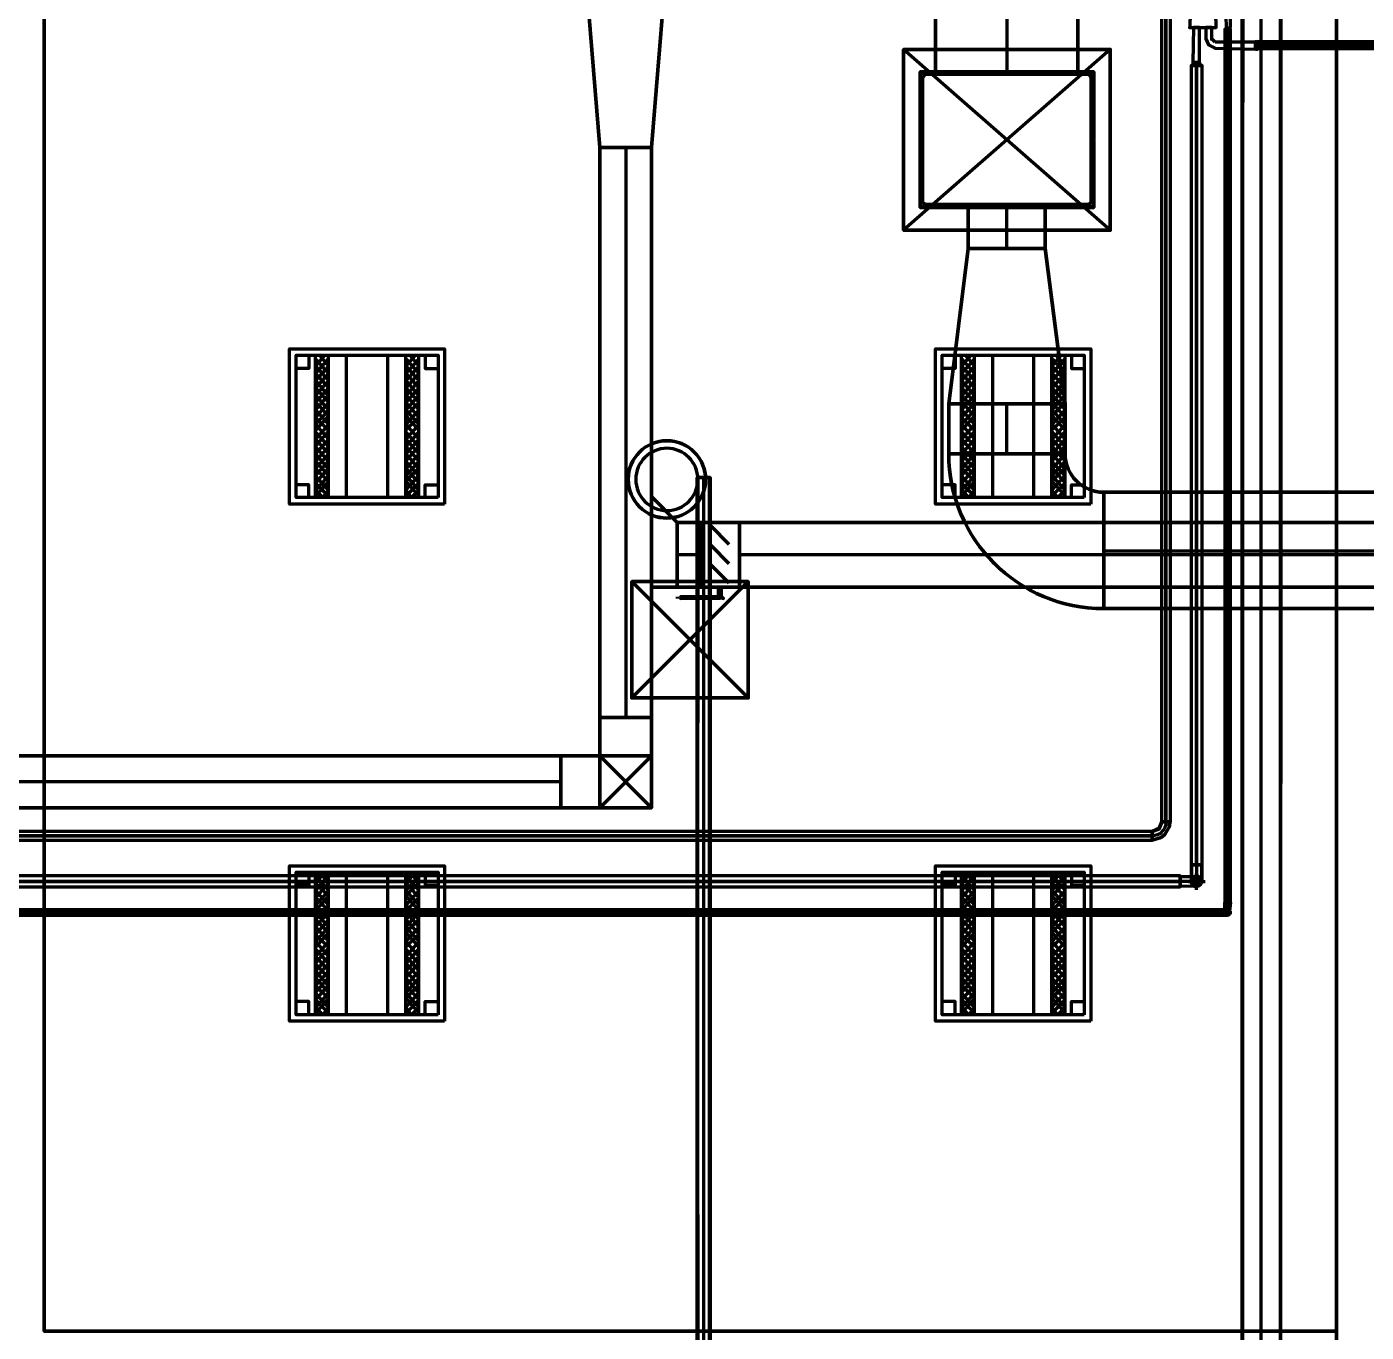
# Model space of a CAD drawing. Extents: x 0 to 1153, y 0 to 816.
# Drawn here: x 595.71 to 629.23, y 592.07 to 624.73 of the extents above; entities that cross this region are included whole.
import ezdxf

# ---------------------------------------------------------------- set-up
doc = ezdxf.new("R2010")
doc.units = 0
doc.header["$MEASUREMENT"] = 0
for name, color, linetype in [('Arch', 7, 'Continuous'), ('Hatch', 7, 'Continuous'), ('HVAC', 7, 'Continuous'), ('PIPE', 7, 'Continuous')]:
    doc.layers.add(name, color=color, linetype=linetype)

msp = doc.modelspace()

# ---------------------------------------------------------------- linework, layer by layer
at = {"layer": 'Arch', "color": 11, "linetype": 'Continuous', "lineweight": 211}
for p, q in [((613.294, 611.78), (612.838, 612.235)), ((613.294, 611.293), (612.838, 611.748)), ((613.294, 610.807), (612.838, 611.262))]:
    msp.add_line(p, q, dxfattribs=at)
for points in [[(628.491, 632.354), (628.491, 572.59), (628.491, 591.45), (628.491, 592.095), (596.149, 592.095), (596.149, 631.603), (596.149, 592.095), (628.491, 592.095), (628.491, 631.603), (629.973, 631.603), (629.973, 572.59), (680.413, 572.59)], [(536.681, 572.59), (628.491, 572.59), (628.491, 631.603), (536.681, 631.603)], [(536.681, 572.59), (628.491, 572.59), (628.491, 631.603), (628.491, 592.095), (596.149, 592.095), (596.149, 631.603), (595.503, 631.603)], [(595.503, 631.603), (596.149, 631.603), (628.491, 631.603), (628.491, 592.095), (596.149, 592.095), (596.149, 631.603), (628.491, 631.603)]]:
    msp.add_lwpolyline(points, dxfattribs=at)
at = {"layer": 'Hatch', "color": 5, "linetype": 'Continuous', "lineweight": 211}
for p, q in [((626.607, 571.701), (626.607, 639.879)), ((603.716, 612.955), (603.716, 616.511)), ((604.753, 612.955), (604.753, 616.511)), ((619.887, 612.955), (619.887, 616.511)), ((620.914, 612.955), (620.914, 616.511)), ((612.659, 588.878), (612.659, 613.452)), ((603.716, 600.011), (603.716, 603.578)), ((604.753, 600.011), (604.753, 603.578)), ((619.887, 600.011), (619.887, 603.578)), ((620.914, 600.011), (620.914, 603.578))]:
    msp.add_line(p, q, dxfattribs=at)
for points in [[(626.131, 571.701), (626.131, 639.879), (626.142, 571.701), (626.131, 639.879), (627.094, 639.879), (626.142, 639.879), (626.131, 571.701)], [(627.084, 571.701), (627.084, 639.879), (627.084, 571.701), (627.094, 639.879), (627.084, 571.701)], [(602.774, 616.511), (602.774, 616.183), (602.456, 616.183)], [(603.165, 616.511), (602.943, 616.236), (603.261, 615.876), (602.943, 615.505), (603.261, 615.146), (602.943, 614.775), (603.261, 614.415), (602.943, 614.045), (603.25, 613.675), (602.943, 613.315), (603.261, 612.987), (603.261, 616.511)], [(603.038, 616.511), (603.261, 616.236), (602.943, 615.876), (603.25, 615.505), (602.943, 615.146), (603.261, 614.775), (602.943, 614.415), (603.261, 614.045), (602.943, 613.675), (603.261, 613.357), (602.943, 612.987), (602.943, 616.511)], [(602.943, 616.416), (603.261, 616.056), (602.943, 615.696), (603.261, 615.326), (602.943, 614.955), (603.261, 614.638)], [(603.25, 616.416), (602.943, 616.056), (603.261, 615.696), (602.943, 615.326), (603.261, 614.998), (602.943, 614.638)], [(605.303, 616.511), (605.525, 616.236), (605.197, 615.876), (605.515, 615.505), (605.197, 615.146), (605.525, 614.775), (605.197, 614.415), (605.525, 614.045), (605.208, 613.675), (605.525, 613.315), (605.197, 612.987), (605.197, 616.511)], [(605.43, 616.511), (605.197, 616.236), (605.525, 615.876), (605.208, 615.505), (605.525, 615.146), (605.197, 614.775), (605.525, 614.415), (605.197, 614.045), (605.515, 613.675), (605.197, 613.357), (605.525, 612.987), (605.525, 616.511)], [(605.515, 616.416), (605.197, 616.056), (605.525, 615.696), (605.197, 615.326), (605.525, 614.955), (605.197, 614.638)], [(605.208, 616.416), (605.525, 616.056), (605.197, 615.696), (605.525, 615.326), (605.197, 614.998), (605.525, 614.638)], [(605.684, 616.511), (605.684, 616.183), (606.012, 616.183)], [(618.945, 616.511), (618.945, 616.183), (618.617, 616.183)], [(619.337, 616.511), (619.104, 616.236), (619.432, 615.876), (619.114, 615.505), (619.432, 615.146), (619.104, 614.775), (619.432, 614.415), (619.104, 614.045), (619.421, 613.675), (619.104, 613.315), (619.432, 612.987), (619.432, 616.511)], [(619.199, 616.511), (619.432, 616.236), (619.104, 615.876), (619.421, 615.505), (619.104, 615.146), (619.432, 614.775), (619.104, 614.415), (619.432, 614.045), (619.114, 613.675), (619.432, 613.357), (619.104, 612.987), (619.104, 616.511)], [(619.114, 616.416), (619.432, 616.056), (619.104, 615.696), (619.432, 615.326), (619.104, 614.955), (619.432, 614.638)], [(619.421, 616.416), (619.104, 616.056), (619.432, 615.696), (619.104, 615.326), (619.432, 614.998), (619.104, 614.638)], [(621.464, 616.511), (621.697, 616.236), (621.369, 615.876), (621.686, 615.505), (621.369, 615.146), (621.697, 614.775), (621.369, 614.415), (621.697, 614.045), (621.379, 613.675), (621.697, 613.315), (621.369, 612.987), (621.369, 616.511)], [(621.591, 616.511), (621.369, 616.236), (621.697, 615.876), (621.379, 615.505), (621.697, 615.146), (621.369, 614.775), (621.697, 614.415), (621.369, 614.045), (621.686, 613.675), (621.369, 613.357), (621.697, 612.987), (621.697, 616.511)], [(621.686, 616.416), (621.369, 616.056), (621.697, 615.696), (621.369, 615.326), (621.697, 614.955), (621.369, 614.638)], [(621.379, 616.416), (621.697, 616.056), (621.369, 615.696), (621.697, 615.326), (621.369, 614.998), (621.697, 614.638)], [(621.855, 616.511), (621.855, 616.183), (622.173, 616.183)], [(602.943, 614.585), (603.261, 614.225), (602.943, 613.865), (603.261, 613.495), (602.943, 613.135), (603.123, 612.955), (603.261, 613.135), (602.943, 613.495), (603.261, 613.865), (602.943, 614.225), (603.25, 614.585)], [(605.515, 614.585), (605.197, 614.225), (605.525, 613.865), (605.197, 613.495), (605.525, 613.135), (605.345, 612.955), (605.197, 613.135), (605.525, 613.495), (605.197, 613.865), (605.525, 614.225), (605.208, 614.585)], [(619.114, 614.585), (619.432, 614.225), (619.104, 613.865), (619.432, 613.495), (619.104, 613.135), (619.284, 612.955), (619.432, 613.135), (619.104, 613.495), (619.432, 613.865), (619.104, 614.225), (619.421, 614.585)], [(621.686, 614.585), (621.369, 614.225), (621.697, 613.865), (621.369, 613.495), (621.697, 613.135), (621.517, 612.955), (621.369, 613.135), (621.697, 613.495), (621.369, 613.865), (621.697, 614.225), (621.379, 614.585)], [(612.489, 588.878), (612.489, 613.452), (612.51, 588.878), (612.51, 613.452), (612.489, 588.878)], [(612.796, 588.878), (612.796, 613.452), (612.817, 588.878), (612.817, 613.452), (612.489, 613.452), (612.817, 613.452), (612.817, 588.878)], [(602.774, 612.955), (602.774, 613.272), (602.456, 613.272)], [(605.684, 612.955), (605.684, 613.272), (606.012, 613.272)], [(618.945, 612.955), (618.945, 613.272), (618.617, 613.272)], [(621.855, 612.955), (621.855, 613.272), (622.173, 613.272)], [(602.774, 603.578), (602.774, 603.25), (602.456, 603.25)], [(602.943, 602.562), (603.261, 602.213), (602.943, 601.842), (603.261, 601.472), (602.943, 601.112), (603.25, 600.742), (602.943, 600.382), (603.261, 600.054), (603.261, 603.578)], [(603.25, 602.562), (602.943, 602.213), (603.261, 601.842), (602.943, 601.472), (603.261, 601.112), (602.943, 600.742), (603.261, 600.424), (602.943, 600.054), (602.943, 603.578)], [(603.038, 603.578), (603.261, 603.303), (602.943, 602.943), (603.261, 602.615)], [(603.165, 603.578), (602.943, 603.303), (603.261, 602.985), (602.943, 602.615)], [(602.943, 603.483), (603.261, 603.123), (602.943, 602.753), (603.261, 602.393), (602.943, 602.022), (603.261, 601.705)], [(603.25, 603.483), (602.943, 603.123), (603.261, 602.753), (602.943, 602.393), (603.261, 602.065), (602.943, 601.705)], [(605.515, 602.562), (605.197, 602.213), (605.525, 601.842), (605.197, 601.472), (605.525, 601.112), (605.208, 600.742), (605.525, 600.382), (605.197, 600.054), (605.197, 603.578)], [(605.208, 602.562), (605.525, 602.213), (605.197, 601.842), (605.525, 601.472), (605.197, 601.112), (605.515, 600.742), (605.197, 600.424), (605.525, 600.054), (605.525, 603.578)], [(605.43, 603.578), (605.197, 603.303), (605.525, 602.943), (605.197, 602.615)], [(605.303, 603.578), (605.525, 603.303), (605.197, 602.985), (605.525, 602.615)], [(605.515, 603.483), (605.197, 603.123), (605.525, 602.753), (605.197, 602.393), (605.525, 602.022), (605.197, 601.705)], [(605.208, 603.483), (605.525, 603.123), (605.197, 602.753), (605.525, 602.393), (605.197, 602.065), (605.525, 601.705)], [(605.684, 603.578), (605.684, 603.25), (606.012, 603.25)], [(618.945, 603.578), (618.945, 603.25), (618.617, 603.25)], [(619.114, 602.562), (619.432, 602.213), (619.104, 601.842), (619.432, 601.472), (619.104, 601.112), (619.421, 600.742), (619.104, 600.382), (619.432, 600.054), (619.432, 603.578)], [(619.421, 602.562), (619.104, 602.213), (619.432, 601.842), (619.104, 601.472), (619.432, 601.112), (619.114, 600.742), (619.432, 600.424), (619.104, 600.054), (619.104, 603.578)], [(619.199, 603.578), (619.432, 603.303), (619.104, 602.943), (619.432, 602.615)], [(619.337, 603.578), (619.104, 603.303), (619.432, 602.985), (619.104, 602.615)], [(619.114, 603.483), (619.432, 603.123), (619.104, 602.753), (619.432, 602.393), (619.104, 602.022), (619.432, 601.705)], [(619.421, 603.483), (619.104, 603.123), (619.432, 602.753), (619.104, 602.393), (619.432, 602.065), (619.104, 601.705)], [(621.686, 602.562), (621.369, 602.213), (621.697, 601.842), (621.369, 601.472), (621.697, 601.112), (621.379, 600.742), (621.697, 600.382), (621.369, 600.054), (621.369, 603.578)], [(621.379, 602.562), (621.697, 602.213), (621.369, 601.842), (621.697, 601.472), (621.369, 601.112), (621.686, 600.742), (621.369, 600.424), (621.697, 600.054), (621.697, 603.578)], [(621.591, 603.578), (621.369, 603.303), (621.697, 602.943), (621.369, 602.615)], [(621.464, 603.578), (621.697, 603.303), (621.369, 602.985), (621.697, 602.615)], [(621.686, 603.483), (621.369, 603.123), (621.697, 602.753), (621.369, 602.393), (621.697, 602.022), (621.369, 601.705)], [(621.379, 603.483), (621.697, 603.123), (621.369, 602.753), (621.697, 602.393), (621.369, 602.065), (621.697, 601.705)], [(621.855, 603.578), (621.855, 603.25), (622.173, 603.25)], [(602.943, 601.652), (603.261, 601.292), (602.943, 600.932), (603.261, 600.562), (602.943, 600.191), (603.123, 600.011), (603.261, 600.191), (602.943, 600.562), (603.261, 600.932), (602.943, 601.292), (603.25, 601.652)], [(605.515, 601.652), (605.197, 601.292), (605.525, 600.932), (605.197, 600.562), (605.525, 600.191), (605.345, 600.011), (605.197, 600.191), (605.525, 600.562), (605.197, 600.932), (605.525, 601.292), (605.208, 601.652)], [(619.114, 601.652), (619.432, 601.292), (619.104, 600.932), (619.432, 600.562), (619.104, 600.191), (619.284, 600.011), (619.432, 600.191), (619.104, 600.562), (619.432, 600.932), (619.104, 601.292), (619.421, 601.652)], [(621.686, 601.652), (621.369, 601.292), (621.697, 600.932), (621.369, 600.562), (621.697, 600.191), (621.517, 600.011), (621.369, 600.191), (621.697, 600.562), (621.369, 600.932), (621.697, 601.292), (621.379, 601.652)], [(602.774, 600.011), (602.774, 600.34), (602.456, 600.34)], [(605.684, 600.011), (605.684, 600.34), (606.012, 600.34)], [(618.945, 600.011), (618.945, 600.34), (618.617, 600.34)], [(621.855, 600.011), (621.855, 600.34), (622.173, 600.34)]]:
    msp.add_lwpolyline(points, dxfattribs=at)
for points in [[(606.171, 612.786), (602.287, 612.786), (602.287, 616.67), (606.171, 616.67)], [(606.012, 612.955), (602.456, 612.955), (602.456, 616.511), (606.012, 616.511)], [(622.342, 612.786), (618.458, 612.786), (618.458, 616.67), (622.342, 616.67)], [(622.173, 612.955), (618.617, 612.955), (618.617, 616.511), (622.173, 616.511)], [(606.171, 599.853), (602.287, 599.853), (602.287, 603.737), (606.171, 603.737)], [(622.342, 599.853), (618.458, 599.853), (618.458, 603.737), (622.342, 603.737)], [(606.012, 600.011), (602.456, 600.011), (602.456, 603.578), (606.012, 603.578)], [(622.173, 600.011), (618.617, 600.011), (618.617, 603.578), (622.173, 603.578)]]:
    msp.add_lwpolyline(points, close=True, dxfattribs=at)
for points in [[(611.732, 614.373, 0.414191), (610.764, 613.405, 0.414223), (611.732, 612.436, 0.414255), (612.701, 613.405, 0.414223), (611.732, 614.373, 0.414191), (610.764, 613.405, 0.414223), (611.732, 612.436, 0.414255), (612.701, 613.405, 0.414223), (611.732, 614.373, 0.414191), (610.764, 613.405, 0.414223), (611.732, 612.436, 0.414255), (612.701, 613.405, 0.414223), (611.732, 614.373, 0.414191), (610.764, 613.405, 0.414223), (611.732, 612.436, 0.414255), (612.701, 613.405, 0.414223)], [(611.732, 614.183, 0.414204), (610.955, 613.405, 0.414202), (611.732, 612.627, 0.4142), (612.51, 613.405, 0.414202), (611.732, 614.183, 0.414204), (610.955, 613.405, 0.414202), (611.732, 612.627, 0.4142), (612.51, 613.405, 0.414202), (611.732, 614.183, 0.414204), (610.955, 613.405, 0.414202), (611.732, 612.627, 0.4142), (612.51, 613.405, 0.414202), (611.732, 614.183, 0.414204), (610.955, 613.405, 0.414202), (611.732, 612.627, 0.4142), (612.51, 613.405, 0.414202), (611.732, 614.183, 0.414204), (610.955, 613.405, 0.414202), (611.732, 612.627, 0.4142), (612.51, 613.405, 0.414202), (611.732, 614.183, 0.414204), (610.955, 613.405, 0.414202), (611.732, 612.627, 0.4142), (612.51, 613.405, 0.414202)]]:
    msp.add_lwpolyline(points, format="xyb", close=True, dxfattribs=at)
msp.add_circle((611.732, 613.405), 0.968, dxfattribs=at)
at = {"layer": 'HVAC', "color": 6, "linetype": 'Continuous', "lineweight": 211}
for p, q in [((620.236, 625.443), (620.236, 623.602)), ((625.221, 624.713), (625.369, 624.713)), ((625.803, 624.671), (625.729, 624.671)), ((625.38, 624.385), (625.369, 624.427)), ((625.433, 624.194), (625.454, 624.194)), ((626.523, 624.364), (626.523, 624.173)), ((625.083, 623.761), (624.893, 623.761)), ((610.701, 621.707), (610.701, 607.452)), ((620.236, 619.178), (620.236, 620.204)), ((620.236, 614.045), (620.236, 615.294)), ((612.574, 611.516), (611.992, 611.516)), ((665.025, 611.516), (613.548, 611.516)), ((622.67, 611.621), (630.798, 611.621)), ((613.018, 610.711), (613.103, 610.711)), ((611.992, 610.468), (611.992, 610.425)), ((578.972, 605.843), (609.081, 605.843))]:
    msp.add_line(p, q, dxfattribs=at)
for points in [[(618.141, 629.317), (622.342, 629.317), (618.141, 629.317), (618.458, 625.443), (622.014, 625.443), (622.342, 629.317), (622.342, 638.799), (622.342, 629.317), (622.014, 625.443), (618.458, 625.443), (618.458, 623.602), (618.458, 625.443), (622.014, 625.443), (622.014, 623.602), (618.458, 623.602), (622.014, 623.602), (622.014, 625.443), (618.458, 625.443), (618.141, 629.317), (622.342, 629.317), (618.141, 629.317), (618.141, 638.799), (622.342, 638.799), (618.141, 638.799)], [(609.738, 625.591), (611.664, 625.591), (611.346, 621.707), (610.055, 621.707), (611.346, 621.707), (611.664, 625.591), (611.664, 626.618), (611.664, 625.591), (609.738, 625.591), (610.055, 621.707), (609.738, 625.591), (611.664, 625.591), (609.738, 625.591), (609.738, 626.618), (611.664, 626.618), (609.738, 626.618)], [(625.475, 624.882), (625.284, 625.867), (624.999, 625.867), (624.819, 624.882), (624.819, 624.713), (625.475, 624.713), (625.475, 624.882), (625.284, 625.867), (624.999, 625.867), (624.819, 624.882), (624.819, 624.713), (625.475, 624.713)], [(625.454, 624.343), (625.369, 624.427), (625.369, 624.713), (625.221, 624.713), (625.221, 624.427), (625.284, 624.279), (625.454, 624.194), (626.459, 624.173), (626.523, 624.173), (626.523, 624.364), (626.459, 624.343)], [(626.459, 624.173), (626.459, 624.364), (626.459, 624.194), (626.459, 624.343)], [(625.083, 623.835), (624.893, 623.835), (625.062, 623.835), (624.914, 623.835)], [(622.279, 623.581), (622.289, 623.581), (622.279, 623.581), (622.406, 623.581), (622.289, 623.538), (622.289, 623.538), (622.279, 623.581), (622.406, 623.581), (622.406, 623.464), (622.406, 623.464), (622.416, 623.602), (622.416, 623.464), (622.416, 623.602), (622.289, 623.602), (622.279, 623.602), (622.416, 623.602), (622.289, 623.581), (622.406, 623.581), (622.406, 623.464), (622.353, 623.464), (622.289, 623.538), (622.289, 623.602), (622.289, 623.538), (622.353, 623.464), (622.416, 623.464), (622.406, 623.464), (622.416, 623.464), (622.406, 623.581), (622.342, 623.581), (622.416, 623.538), (622.406, 623.538), (622.416, 623.602), (622.416, 623.538), (622.416, 623.602), (622.342, 623.581), (622.342, 623.602), (622.342, 623.581), (622.342, 623.602), (622.406, 623.581), (622.406, 620.226), (618.077, 620.226), (618.077, 620.342), (618.077, 620.279), (618.067, 620.204), (618.194, 620.226), (618.204, 620.226), (618.067, 620.204), (618.141, 620.204), (618.141, 620.226), (618.067, 620.204), (618.067, 620.342), (618.077, 620.226), (618.194, 620.204), (618.204, 620.226), (618.141, 620.204), (618.194, 620.226), (618.077, 620.226), (618.077, 620.342), (618.13, 620.342), (618.194, 620.279), (618.194, 620.204), (618.077, 620.226), (622.406, 620.226), (622.279, 620.226), (622.406, 620.226), (622.416, 620.279), (622.406, 620.279), (622.406, 620.342), (622.406, 620.226), (622.279, 620.226), (622.279, 620.204), (622.416, 620.204), (622.279, 620.204), (622.289, 620.204), (622.279, 620.204), (622.416, 620.204), (622.416, 620.342), (622.416, 620.204), (622.406, 620.342), (622.406, 620.226), (622.289, 620.226), (622.289, 620.279), (622.353, 620.342), (622.416, 620.342), (622.406, 620.226), (622.342, 620.226), (622.406, 620.226), (622.406, 620.279), (622.416, 620.204), (622.342, 620.204), (622.342, 620.226), (622.342, 620.204), (622.342, 620.226), (622.342, 620.204), (622.416, 620.204), (622.416, 620.279), (622.416, 620.279), (622.416, 620.204), (622.279, 620.204), (622.279, 620.226), (618.204, 620.226), (622.289, 620.204), (622.289, 620.204), (622.279, 620.226), (618.204, 620.226), (618.204, 620.204), (622.279, 620.204), (618.194, 620.204), (618.204, 620.204), (618.194, 620.204), (618.194, 620.279), (618.194, 620.279), (618.204, 620.226), (622.279, 620.226), (622.279, 620.204), (622.289, 620.204), (622.289, 620.279), (622.289, 620.279), (622.279, 620.226), (622.279, 620.226), (622.289, 620.204), (618.194, 620.204), (618.194, 620.204), (618.194, 620.279), (622.289, 620.279), (618.194, 620.279), (618.13, 620.342), (618.13, 620.342), (618.077, 620.342), (618.067, 620.342), (618.077, 620.342), (618.077, 623.464), (618.067, 620.342), (618.067, 623.464), (618.067, 620.342), (618.067, 623.464), (618.13, 623.464), (618.13, 620.342), (618.077, 620.342), (618.067, 623.464), (618.067, 620.342), (618.077, 620.226), (618.077, 620.279), (618.077, 620.226), (618.141, 620.226), (618.141, 620.226), (618.067, 620.204), (618.077, 620.279), (618.067, 620.279), (618.077, 620.279), (618.067, 620.279), (618.077, 620.226), (618.067, 620.342), (618.077, 620.342), (618.067, 620.342), (618.13, 620.342), (618.13, 623.464), (618.077, 623.464), (618.077, 623.464), (618.067, 623.464), (618.077, 623.464), (618.067, 620.342), (618.067, 620.204), (618.141, 620.204), (618.141, 620.226), (618.141, 620.204), (618.067, 620.204), (618.204, 620.204), (618.204, 620.226), (618.204, 620.204), (622.289, 620.204), (622.289, 620.279), (622.353, 620.342), (622.416, 620.342), (622.406, 620.342), (622.406, 623.464), (622.416, 620.342), (622.416, 623.464), (622.406, 620.342), (622.353, 620.342), (622.353, 623.464), (622.406, 623.464), (622.416, 620.342), (622.416, 623.464), (622.353, 623.464), (622.353, 620.342), (622.406, 620.342), (622.416, 620.342), (622.406, 620.342), (622.406, 620.226), (622.416, 623.538), (622.416, 623.538), (622.406, 623.581), (622.406, 623.464), (622.416, 620.342), (622.416, 623.464), (622.416, 623.464), (622.416, 623.602), (622.279, 623.581), (618.194, 623.538), (618.194, 623.538), (618.204, 623.581), (622.279, 623.602), (622.289, 623.538), (622.289, 623.538), (622.279, 623.581), (618.194, 623.602), (622.289, 623.602), (622.289, 623.602), (618.204, 623.581), (618.204, 623.602), (618.204, 623.581), (622.289, 623.538), (622.289, 623.602), (622.289, 623.538), (618.194, 623.538), (618.194, 623.602), (618.194, 623.538), (622.279, 623.581), (622.279, 623.602), (622.289, 623.602), (622.279, 623.581), (622.279, 623.602), (622.289, 623.602), (618.204, 623.602)], [(618.141, 623.581), (618.077, 623.581), (618.141, 623.581), (618.204, 623.581), (618.077, 623.581), (618.077, 623.581), (618.077, 623.464), (618.077, 623.581), (618.067, 623.464), (618.067, 623.538), (618.067, 623.602), (618.067, 623.464), (618.067, 623.602), (618.141, 623.581), (618.194, 623.602), (618.204, 623.602), (618.067, 623.602), (618.204, 623.581), (618.194, 623.538), (618.13, 623.464), (618.077, 623.464), (618.077, 623.581), (618.194, 623.602), (618.194, 623.538), (618.13, 623.464), (618.13, 623.464), (618.067, 623.464), (618.067, 623.602), (618.204, 623.581), (618.204, 623.602), (618.141, 623.581), (618.141, 623.581), (618.067, 623.602), (618.141, 623.581), (618.141, 623.581), (618.077, 623.538), (618.077, 623.538), (618.067, 623.602), (618.077, 623.538), (618.067, 623.538), (618.077, 623.538), (618.067, 623.538), (618.067, 623.602)], [(618.077, 623.581), (618.077, 620.226), (618.077, 623.581), (622.406, 623.581)], [(618.204, 623.581), (618.204, 623.602), (618.204, 623.581)], [(618.204, 620.204), (618.204, 620.226), (618.204, 620.204)], [(619.273, 619.178), (621.199, 619.178), (621.697, 615.294), (618.786, 615.294), (621.697, 615.294), (621.199, 619.178), (621.199, 620.204), (621.199, 619.178), (619.273, 619.178), (618.786, 615.294), (619.273, 619.178), (621.199, 619.178), (619.273, 619.178), (619.273, 620.204), (621.199, 620.204), (619.273, 620.204)], [(630.798, 610.171), (622.67, 610.171), (630.798, 610.171), (630.798, 613.082)], [(611.992, 610.711), (611.346, 610.711), (611.346, 612.976), (611.992, 612.33), (611.992, 610.711), (611.992, 612.33), (611.346, 612.976), (611.346, 610.711), (611.992, 610.711), (611.992, 610.711), (611.346, 610.711), (611.346, 612.976), (611.992, 612.33), (611.992, 610.711), (611.992, 612.33), (611.346, 612.976), (611.346, 610.711), (611.992, 610.711), (611.992, 610.711), (611.346, 610.711), (611.346, 612.976), (611.992, 612.33), (611.992, 610.711), (611.992, 612.33), (611.346, 612.976), (611.346, 610.711)], [(612.574, 610.711), (612.574, 612.33), (611.992, 612.33), (612.574, 612.33), (612.574, 610.711), (612.574, 612.33), (612.574, 610.711), (613.548, 610.711), (613.548, 612.33), (613.548, 610.711), (665.025, 610.711), (665.025, 612.33), (665.025, 610.711), (665.025, 612.33), (665.025, 610.711), (665.025, 612.33), (665.025, 610.711), (665.025, 612.33), (665.025, 610.711), (613.548, 610.711), (612.574, 610.711), (611.992, 610.711), (611.992, 612.33), (611.992, 610.711)], [(613.548, 612.33), (665.025, 612.33), (613.548, 612.33), (613.548, 610.711)], [(613.103, 610.468), (613.061, 610.425), (612.076, 610.425), (613.061, 610.468), (612.076, 610.468), (613.103, 610.468), (613.103, 610.711), (613.018, 610.711), (613.018, 610.468), (613.145, 610.425)], [(609.081, 605.187), (610.055, 605.187), (610.055, 606.488), (611.346, 606.488), (609.081, 606.488), (609.081, 605.187), (609.081, 606.488), (610.055, 606.488), (611.346, 606.488), (611.346, 605.187), (611.346, 606.488), (609.081, 606.488), (610.055, 606.488), (610.055, 605.187), (611.346, 605.187), (611.346, 606.488), (610.055, 606.488), (610.055, 605.187), (609.081, 605.187), (609.081, 606.488), (609.081, 605.187), (610.055, 605.187), (611.346, 605.187), (611.346, 606.488), (609.081, 606.488)]]:
    msp.add_lwpolyline(points, close=True, dxfattribs=at)
for points in [[(625.697, 625.623), (625.835, 625.623), (625.697, 625.623), (625.729, 624.745), (625.729, 624.671), (625.803, 624.671), (625.835, 624.745), (625.835, 625.623)], [(624.819, 624.713), (624.819, 624.713), (624.819, 624.713)], [(624.914, 624.713), (625.062, 624.713), (624.914, 624.713), (624.893, 623.835), (624.893, 623.761), (625.083, 623.761), (625.062, 623.835), (625.062, 624.713)], [(622.829, 624.163), (617.654, 624.163), (622.829, 624.163), (622.829, 619.644), (622.829, 624.163), (617.654, 619.644), (617.654, 624.163), (617.654, 619.644), (622.829, 619.644), (617.654, 624.163)], [(618.077, 623.464), (618.077, 623.464), (618.067, 623.464)], [(618.13, 623.464), (618.13, 623.464), (618.13, 623.464)], [(622.353, 623.464), (622.353, 623.464), (622.353, 623.464)], [(622.416, 623.464), (622.416, 623.464), (622.406, 623.464)], [(578.972, 605.187), (609.081, 605.187), (609.081, 606.488), (610.055, 606.488), (610.055, 605.187), (611.346, 605.187), (611.346, 606.488), (610.055, 606.488), (610.055, 605.187), (610.055, 606.488), (610.055, 607.452), (611.346, 607.452), (610.055, 607.452), (610.055, 621.707), (610.055, 607.452), (611.346, 607.452), (611.346, 621.707), (610.055, 621.707), (611.346, 621.707), (611.346, 607.452), (610.055, 607.452), (610.055, 605.187), (611.346, 605.187), (610.055, 606.488), (610.055, 605.187), (610.055, 606.488), (611.346, 606.488), (610.055, 605.187), (611.346, 605.187), (609.081, 605.187), (611.346, 605.187), (609.081, 605.187), (609.081, 606.488), (578.972, 606.488), (609.081, 606.488), (609.081, 605.187), (578.972, 605.187)], [(618.077, 620.342), (618.077, 620.342), (618.067, 620.342)], [(618.13, 620.342), (618.13, 620.342), (618.13, 620.342)], [(618.194, 620.279), (618.194, 620.279), (618.194, 620.279)], [(622.289, 620.279), (622.289, 620.279), (622.289, 620.279)], [(622.353, 620.342), (622.353, 620.342), (622.353, 620.342)], [(622.416, 620.342), (622.416, 620.342), (622.406, 620.342)], [(622.829, 619.644), (617.654, 619.644)], [(630.798, 613.082), (622.67, 613.082), (622.67, 610.171), (622.67, 613.082), (622.67, 610.171), (622.67, 613.082), (622.67, 610.171), (622.67, 613.082), (622.67, 610.171), (622.67, 613.082), (630.798, 613.082)], [(612.574, 612.33), (613.548, 612.33), (612.574, 612.33)], [(613.77, 607.938), (613.77, 610.849), (613.77, 607.938), (610.859, 607.938), (613.77, 607.938), (610.859, 610.849), (613.77, 610.849), (610.859, 610.849), (610.859, 607.938), (613.77, 610.849)], [(610.859, 607.938), (610.859, 610.849)], [(611.346, 610.711), (611.346, 610.711), (611.346, 610.711)], [(611.346, 606.488), (611.346, 607.452), (611.346, 605.187), (610.055, 605.187), (610.055, 606.488), (610.055, 607.452), (611.346, 607.452), (610.055, 607.452), (610.055, 605.187), (611.346, 605.187), (611.346, 606.488), (611.346, 607.452), (611.346, 605.187), (610.055, 605.187), (611.346, 605.187), (611.346, 606.488), (610.055, 606.488), (610.055, 607.452), (611.346, 607.452), (610.055, 607.452), (610.055, 605.187), (610.055, 606.488), (611.346, 606.488), (611.346, 607.452), (611.346, 605.187), (610.055, 605.187)]]:
    msp.add_lwpolyline(points, dxfattribs=at)
msp.add_lwpolyline([(618.786, 614.045), (621.697, 614.045), (618.786, 614.045), (621.697, 614.045), (618.786, 614.045), (621.697, 614.045), (621.697, 615.294), (621.697, 614.045), (618.786, 614.045), (621.697, 614.05, 0.414191), (622.665, 613.082, -0.414191), (621.697, 614.05, 0.414191), (622.665, 613.082, -0.414191), (621.697, 614.05, 0.414191), (622.665, 613.082, -0.414191), (621.697, 614.045), (618.786, 614.05, 0.414205), (622.665, 610.171, -0.414205), (618.786, 614.05, 0.414205), (622.665, 610.171, -0.414205), (618.786, 614.05, 0.414205), (622.665, 610.171, -0.414205), (618.786, 614.045), (618.786, 615.294), (621.697, 615.294), (618.786, 615.294)], format="xyb", close=True, dxfattribs=at)
for p in [(624.819, 624.713), (622.829, 624.163), (618.13, 623.464), (618.13, 623.464), (618.194, 623.602), (618.194, 623.538), (618.194, 623.538), (622.289, 623.602), (622.289, 623.538), (622.289, 623.538), (622.353, 623.464), (622.353, 623.464), (618.13, 620.342), (618.13, 620.342), (618.194, 620.279), (618.194, 620.279), (618.194, 620.204), (622.289, 620.279), (622.289, 620.279), (622.289, 620.204), (622.353, 620.342), (622.353, 620.342), (622.829, 619.644), (611.346, 610.711), (611.346, 610.711), (611.346, 610.711), (611.992, 610.711), (611.992, 610.711), (611.992, 610.711), (610.859, 607.938), (613.77, 607.938)]:
    msp.add_point(p, dxfattribs=at)
at = {"layer": 'PIPE', "color": 4, "linetype": 'Continuous', "lineweight": 211}
for p, q in [((625.835, 624.671), (625.697, 624.671)), ((625.517, 602.499), (625.517, 602.636))]:
    msp.add_line(p, q, dxfattribs=at)
at = {"layer": 'PIPE', "color": 60, "linetype": 'Continuous', "lineweight": 211}
msp.add_line((624.11, 604.837), (624.332, 604.837), dxfattribs=at)
at = {"layer": 'PIPE', "color": 200, "linetype": 'Continuous', "lineweight": 211}
for p, q in [((624.851, 603.758), (625.126, 603.758)), ((624.575, 603.208), (624.575, 603.483))]:
    msp.add_line(p, q, dxfattribs=at)
at = {"layer": 'PIPE', "color": 230, "linetype": 'Continuous', "lineweight": 211}
for p, q in [((624.787, 603.345), (625.2, 603.345)), ((624.988, 603.134), (624.988, 603.546))]:
    msp.add_line(p, q, dxfattribs=at)
at = {"layer": 'PIPE', "color": 110, "linetype": 'Continuous', "lineweight": 211}
for p, q in [((625.761, 602.467), (625.761, 602.668)), ((625.665, 602.573), (625.867, 602.573))]:
    msp.add_line(p, q, dxfattribs=at)
at = {"layer": 'PIPE', "color": 60, "linetype": 'Continuous', "lineweight": 211}
for points in [[(624.11, 640.863), (624.332, 640.863), (624.216, 640.863), (624.11, 640.863), (624.11, 604.837), (624.332, 604.837), (624.332, 640.863)], [(624.216, 604.837), (624.216, 604.763), (624.194, 604.7), (624.163, 604.636), (624.067, 604.541), (624.004, 604.509), (623.94, 604.499), (623.877, 604.488)], [(519.24, 604.382), (519.24, 604.594), (519.24, 604.382), (623.877, 604.382), (623.877, 604.594), (519.24, 604.594)], [(623.877, 604.594), (623.877, 604.488), (623.877, 604.382)]]:
    msp.add_lwpolyline(points, dxfattribs=at)
at = {"layer": 'PIPE', "color": 81, "linetype": 'Continuous', "lineweight": 211}
for points in [[(624.216, 640.863), (624.216, 604.837), (624.216, 640.863)], [(519.24, 604.488), (623.877, 604.488), (519.24, 604.488)]]:
    msp.add_lwpolyline(points, dxfattribs=at)
at = {"layer": 'PIPE', "color": 4, "linetype": 'Continuous', "lineweight": 211}
for points in [[(625.835, 602.816), (625.697, 602.816), (625.835, 602.816), (625.835, 624.671), (625.697, 624.671), (625.697, 602.816)], [(625.517, 602.573), (625.761, 602.573), (625.761, 602.816)], [(625.738, 602.569), (625.734, 602.643), (625.814, 602.614), (625.808, 602.533), (625.738, 602.569), (625.792, 602.519), (625.824, 602.572), (625.808, 602.623), (625.734, 602.643), (625.791, 602.619), (625.738, 602.569), (625.755, 602.499), (625.738, 602.569), (625.738, 602.569)], [(589.322, 602.499), (589.322, 602.636), (589.322, 602.499), (625.517, 602.499), (625.517, 602.636), (589.322, 602.636)]]:
    msp.add_lwpolyline(points, dxfattribs=at)
at = {"layer": 'PIPE', "color": 110, "linetype": 'Continuous', "lineweight": 211}
for points in [[(625.761, 602.816), (625.761, 624.671), (625.761, 602.816)], [(589.322, 602.573), (625.517, 602.573), (589.322, 602.573)]]:
    msp.add_lwpolyline(points, dxfattribs=at)
at = {"layer": 'PIPE', "color": 200, "linetype": 'Continuous', "lineweight": 211}
for points in [[(626.523, 624.184), (626.523, 624.353), (626.523, 624.184), (659.098, 624.184), (659.098, 624.353), (626.523, 624.353)], [(624.851, 623.761), (625.126, 623.761), (624.851, 623.761), (624.851, 603.758), (625.126, 603.758), (625.126, 623.761)], [(624.988, 603.758), (624.988, 603.345), (624.575, 603.345)], [(590.074, 603.208), (590.074, 603.483), (590.074, 603.208), (624.575, 603.208), (624.575, 603.483), (590.074, 603.483)]]:
    msp.add_lwpolyline(points, dxfattribs=at)
at = {"layer": 'PIPE', "color": 230, "linetype": 'Continuous', "lineweight": 211}
for points in [[(626.523, 624.268), (659.098, 624.268), (626.523, 624.268)], [(624.988, 623.761), (624.988, 603.758), (624.988, 623.761)], [(590.074, 603.345), (624.575, 603.345), (590.074, 603.345)]]:
    msp.add_lwpolyline(points, dxfattribs=at)
at = {"layer": 'PIPE', "color": 3, "linetype": 'Continuous', "lineweight": 211}
for points in [[(624.216, 604.837), (624.216, 604.763), (624.194, 604.7), (624.163, 604.636), (624.067, 604.541), (624.004, 604.509), (623.94, 604.499), (623.877, 604.488), (623.877, 604.382), (623.877, 604.594), (624.046, 604.658), (624.12, 604.837), (624.321, 604.837), (624.12, 604.837), (624.321, 604.837), (624.311, 604.721), (624.194, 604.52), (624.099, 604.446), (623.877, 604.382), (623.877, 604.594), (623.877, 604.488), (623.877, 604.382), (624.099, 604.446), (624.194, 604.52), (624.311, 604.721), (624.321, 604.837), (624.12, 604.837), (624.046, 604.658), (623.877, 604.594), (623.877, 604.488), (623.877, 604.382), (623.877, 604.594), (624.046, 604.658), (624.12, 604.837), (624.332, 604.837), (624.11, 604.837), (624.321, 604.837), (624.311, 604.721), (624.194, 604.52), (624.099, 604.446), (623.877, 604.382), (623.877, 604.594), (623.877, 604.488), (623.877, 604.382), (624.099, 604.446), (624.194, 604.52), (624.311, 604.721), (624.321, 604.837), (624.12, 604.837), (624.057, 604.679), (623.877, 604.594), (623.877, 604.488), (623.877, 604.382), (623.877, 604.594), (623.877, 604.488)], [(624.321, 604.837), (624.12, 604.837), (624.321, 604.837)], [(624.983, 603.229), (624.918, 603.298), (624.863, 603.331), (624.867, 603.389), (624.897, 603.437), (624.944, 603.466), (625.003, 603.471), (625.075, 603.43), (625.101, 603.38), (625.101, 603.321), (625.062, 603.258), (624.983, 603.229), (624.918, 603.298), (624.918, 603.298), (624.862, 603.361), (624.879, 603.415), (624.919, 603.454), (624.973, 603.472), (625.03, 603.463), (625.075, 603.43), (625.101, 603.38), (625.095, 603.303), (625.062, 603.258), (624.983, 603.229), (624.918, 603.298), (624.918, 603.298), (624.862, 603.361), (624.879, 603.415), (624.919, 603.454), (624.973, 603.472), (625.039, 603.459), (625.081, 603.422), (625.103, 603.37), (625.098, 603.312), (625.069, 603.264), (624.983, 603.229), (625.039, 603.242), (625.091, 603.295), (625.105, 603.351), (625.091, 603.406), (625.039, 603.459), (624.988, 603.472), (625.094, 603.409), (625.115, 603.345), (625.052, 603.239), (624.983, 603.229), (624.575, 603.218), (624.575, 603.472), (624.988, 603.472), (624.925, 603.451), (624.861, 603.345), (624.918, 603.298), (624.983, 603.229), (624.918, 603.298), (624.863, 603.331), (624.867, 603.389), (624.897, 603.437), (624.944, 603.466), (625.003, 603.471), (625.055, 603.449), (625.091, 603.406), (625.105, 603.351), (625.091, 603.295), (625.055, 603.252), (624.983, 603.229), (625.052, 603.239), (625.105, 603.351), (625.091, 603.406), (625.039, 603.459), (624.988, 603.472), (625.094, 603.409), (625.105, 603.351), (625.091, 603.295), (625.052, 603.239), (624.983, 603.229), (624.575, 603.218), (624.575, 603.472), (624.575, 603.218), (624.575, 603.472), (624.983, 603.472), (625.039, 603.459), (624.988, 603.472), (624.925, 603.451), (624.861, 603.345), (624.918, 603.298), (624.983, 603.229), (624.918, 603.298), (624.863, 603.331), (624.867, 603.389), (624.897, 603.437), (624.944, 603.466), (625.003, 603.471), (625.075, 603.43), (625.101, 603.38), (625.101, 603.321), (625.062, 603.258), (624.983, 603.229), (624.918, 603.298), (624.918, 603.298), (624.862, 603.361), (624.879, 603.415), (624.919, 603.454), (624.973, 603.472), (625.03, 603.463), (625.075, 603.43), (625.101, 603.38), (625.095, 603.303), (625.062, 603.258), (624.983, 603.229), (624.918, 603.298), (624.918, 603.298), (624.862, 603.361), (624.879, 603.415), (624.919, 603.454), (624.973, 603.472), (625.039, 603.459), (625.081, 603.422), (625.103, 603.37), (625.098, 603.312), (625.069, 603.264), (624.983, 603.229), (625.039, 603.242), (625.091, 603.295), (625.105, 603.351), (625.091, 603.406), (625.039, 603.459), (624.988, 603.472), (625.094, 603.409), (625.115, 603.345), (625.052, 603.239), (624.983, 603.229), (624.575, 603.218), (624.575, 603.472), (624.988, 603.472), (624.925, 603.451), (624.861, 603.345), (624.918, 603.298), (624.983, 603.229), (624.918, 603.298), (624.863, 603.331), (624.871, 603.398), (624.911, 603.449), (624.963, 603.471), (625.021, 603.466), (625.069, 603.437), (625.098, 603.389), (625.103, 603.331), (625.081, 603.279), (625.039, 603.242), (624.983, 603.229), (624.575, 603.218), (624.575, 603.472), (624.963, 603.471), (624.911, 603.449), (624.871, 603.398), (624.861, 603.345), (624.925, 603.451), (624.988, 603.472), (625.094, 603.409), (625.115, 603.345), (625.052, 603.239), (624.983, 603.229), (624.918, 603.298), (624.851, 603.351), (624.861, 603.402), (624.889, 603.444), (624.931, 603.472), (624.983, 603.483), (625.034, 603.472), (625.076, 603.444), (625.034, 603.472), (624.983, 603.483), (625.05, 603.431), (624.918, 603.298), (625.05, 603.397), (625.1, 603.411), (625.115, 603.361), (625.108, 603.309), (625.083, 603.264), (625.044, 603.233), (624.983, 603.229), (624.918, 603.298), (624.918, 603.298), (624.918, 603.298), (624.983, 603.229), (624.918, 603.298), (624.918, 603.298), (624.977, 603.345)], [(624.575, 603.472), (624.575, 603.218), (624.575, 603.472)], [(624.983, 603.472), (625.039, 603.459), (625.039, 603.459)], [(625.105, 603.351), (625.091, 603.295), (625.091, 603.295)], [(625.755, 602.647), (625.822, 602.594), (625.804, 602.529), (625.822, 602.594), (625.8, 602.526), (625.719, 602.519), (625.697, 602.573), (625.755, 602.647), (625.703, 602.623), (625.697, 602.573), (625.761, 602.499), (625.822, 602.594), (625.755, 602.647), (625.517, 602.636), (625.517, 602.499), (625.761, 602.499), (625.697, 602.573), (625.755, 602.647), (625.822, 602.594), (625.804, 602.529), (625.822, 602.594), (625.8, 602.526), (625.719, 602.519), (625.803, 602.509), (625.715, 602.522), (625.697, 602.573), (625.755, 602.647), (625.703, 602.623), (625.697, 602.573), (625.755, 602.647), (625.822, 602.594), (625.761, 602.499), (625.697, 602.573), (625.755, 602.647), (625.517, 602.636), (625.517, 602.499), (625.517, 602.636), (625.517, 602.499), (625.755, 602.509), (625.697, 602.573), (625.755, 602.647), (625.822, 602.594), (625.782, 602.515), (625.697, 602.573), (625.703, 602.623), (625.755, 602.647), (625.822, 602.594), (625.804, 602.529), (625.822, 602.594), (625.835, 602.816), (625.697, 602.816), (625.835, 602.816), (625.697, 602.816), (625.835, 602.816), (625.8, 602.526), (625.697, 602.573), (625.755, 602.647), (625.822, 602.594), (625.804, 602.529), (625.822, 602.594), (625.8, 602.526), (625.719, 602.519), (625.697, 602.573), (625.755, 602.647), (625.703, 602.623), (625.697, 602.573), (625.761, 602.499), (625.822, 602.594), (625.755, 602.647), (625.517, 602.636), (625.517, 602.499), (625.761, 602.499), (625.697, 602.573), (625.755, 602.647), (625.822, 602.594), (625.804, 602.529), (625.822, 602.594), (625.8, 602.526), (625.719, 602.519), (625.803, 602.509), (625.715, 602.522), (625.697, 602.573), (625.755, 602.647), (625.703, 602.623), (625.697, 602.573), (625.755, 602.647), (625.822, 602.594), (625.761, 602.499), (625.697, 602.573), (625.755, 602.647), (625.822, 602.594), (625.755, 602.647), (625.517, 602.636), (625.517, 602.499), (625.755, 602.509), (625.697, 602.573), (625.755, 602.647), (625.822, 602.594), (625.811, 602.537), (625.729, 602.515), (625.697, 602.573), (625.755, 602.647), (625.822, 602.594), (625.804, 602.529), (625.822, 602.594), (625.835, 602.816), (625.697, 602.816), (625.835, 602.816), (625.8, 602.526), (625.697, 602.573), (625.755, 602.647), (625.822, 602.594), (625.777, 602.513), (625.715, 602.522), (625.792, 602.519), (625.822, 602.594), (625.755, 602.647), (625.822, 602.594), (625.758, 602.573), (625.697, 602.573), (625.755, 602.499), (625.697, 602.573), (625.697, 602.816), (625.697, 602.573), (625.697, 602.816), (625.697, 602.573)], [(625.697, 602.816), (625.835, 602.816), (625.697, 602.816)], [(625.517, 602.499), (625.517, 602.636), (625.517, 602.499)]]:
    msp.add_lwpolyline(points, dxfattribs=at)
msp.add_lwpolyline([(625.115, 603.758), (624.861, 603.758), (625.115, 603.758), (624.861, 603.758), (625.115, 603.758), (624.861, 603.758), (625.115, 603.758), (624.861, 603.758), (624.861, 603.345), (624.861, 603.758), (624.861, 603.345), (624.861, 603.758), (625.115, 603.758), (625.115, 603.345), (625.115, 603.758), (625.115, 603.345)], close=True, dxfattribs=at)
at = {"layer": 'PIPE', "color": 220, "linetype": 'Continuous', "lineweight": 211}
msp.add_lwpolyline([(624.851, 603.351), (624.861, 603.402), (624.931, 603.472), (624.983, 603.483), (625.034, 603.472), (625.076, 603.444), (625.034, 603.472), (624.983, 603.483), (625.05, 603.431), (624.947, 603.335), (625.05, 603.397), (625.1, 603.411), (625.115, 603.361), (625.108, 603.309), (625.083, 603.264), (625.044, 603.233), (624.994, 603.219), (624.931, 603.229), (624.889, 603.257), (624.851, 603.351), (624.876, 603.272), (624.931, 603.229), (624.983, 603.208), (624.918, 603.255), (624.947, 603.335), (624.977, 603.345)], dxfattribs=at)

doc.saveas('drawing.dxf')
